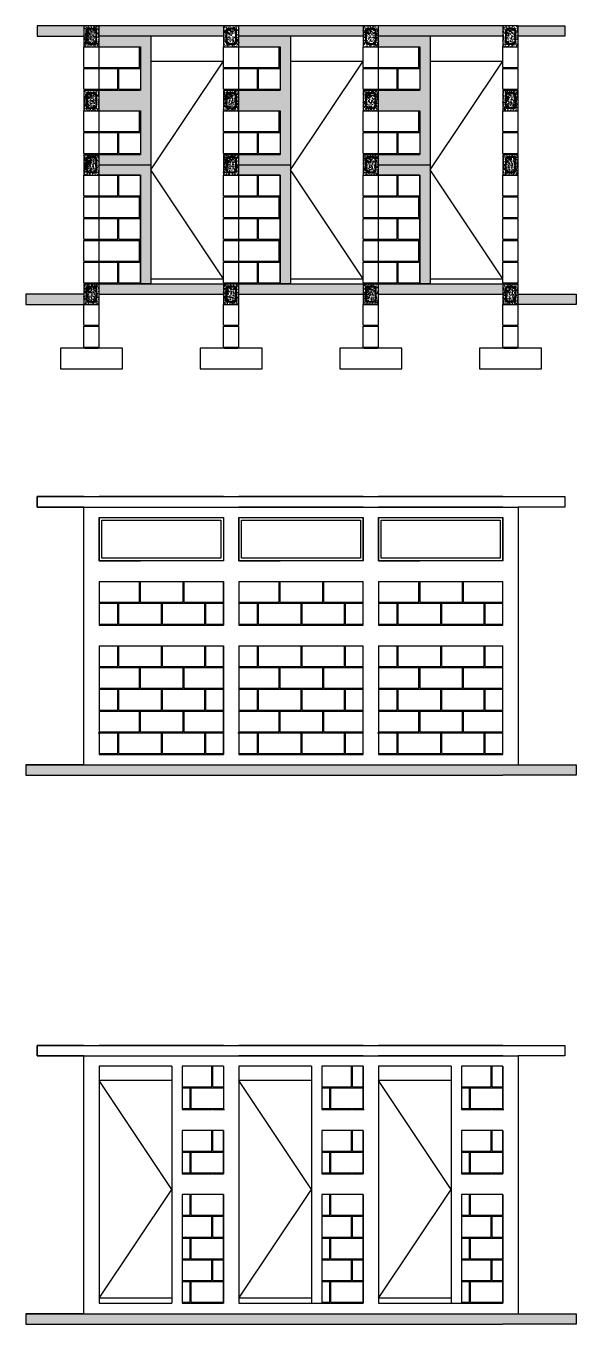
# Model space of a CAD drawing. Header units: metres. Extents: x 0.9 to 42, y -19 to 5.
# Drawn here: x 19.34 to 24.65, y -19.04 to -6.51 of the extents above; entities that cross this region are included whole.
import ezdxf

# ---------------------------------------------------------------- set-up
doc = ezdxf.new("R2010")
doc.units = ezdxf.units.M
doc.linetypes.add('DASHED2', pattern=[0.375, 0.25, -0.125])
doc.layers.add('0.05', color=9, linetype='Continuous')
doc.layers.add('Vistas', color=7, linetype='Continuous')

# ---------------------------------------------------------------- blocks, each defined once
blk = doc.blocks.new('Bloque')
h = blk.add_hatch(color=256)
h.dxf.hatch_style = 1
h.paths.add_polyline_path([(-0.065, 0.01), (-0.065, 0), (0.065, 0), (0.065, 0.01)])
for p, q in [((-0.075, 0.01), (-0.075, 0.21)), ((-0.075, 0.21), (0.075, 0.21)), ((0.075, 0.01), (0.075, 0.21)), ((-0.075, 0.01), (-0.065, 0.01)), ((-0.065, 0.01), (-0.065, 0)), ((-0.065, 0.01), (0.065, 0.01)), ((-0.065, 0), (0.065, 0)), ((0.065, 0), (0.065, 0.01)), ((0.065, 0.01), (0.075, 0.01))]:
    blk.add_line(p, q)
blk = doc.blocks.new('Solera Intermedia')
at = {"layer": 'Vistas'}
h = blk.add_hatch(dxfattribs=at)
h.set_pattern_fill('FP_1', color=256, scale=0.001, style=0, pattern_type=2)
h.set_pattern_definition([(50, (-27.032357, 14.390424), (0.0364365, -0.003187713), [0.00381, -0.04191]), (355, (-27.032357, 14.390424), (-0.00704845, 0.03821172), [0.003048, -0.033528]), (100.451, (-27.02932, 14.39016), (0.029388573, 0.035022944), [0.003238, -0.035618]), (46.184, (-27.032357, 14.400584), (0.054216056, -0.008408366), [0.005715, -0.062865]), (96.636, (-27.02784, 14.399883), (0.0474805, 0.04948544), [0.004857, -0.053427]), (351.184, (-27.032357, 14.400584), (0.04748106, 0.0494846), [0.004572, -0.050292]), (21, (-27.027277, 14.398044), (0.030322646, -0.020452802), [0.00381, -0.04191]), (326, (-27.027277, 14.398044), (0.012360696, 0.03683788), [0.003048, -0.033528]), (71.451, (-27.02475, 14.39634), (0.042683285, 0.016383894), [0.003238, -0.035618]), (37.5, (-27.032357, 14.390424), (0.000618067, 0.0169108196), [0.001676, -0.031445, 0.001676, -0.03236, -0.033655]), (37.5, (-27.032357, 14.390424), (0.000618067, 0.0169108196), [-0.067158, 0.001676, -0.031979]), (7.5, (-27.032357, 14.390424), (0.013364138, 0.020035779), [0.001676, -0.017729, 0.001676, -0.030683, -0.012827]), (7.5, (-27.032357, 14.390424), (0.013364138, 0.020035779), [-0.051765, 0.001676, -0.011151]), (327.5, (-27.043686, 14.390424), (0.027118159, -0.0011460587), [0.001676, -0.011024, 0.001676, -0.037948, -0.052578]), (327.5, (-27.043686, 14.390424), (0.027118159, -0.0011460587), [-0.052324, 0.001676, -0.050902]), (317.5, (-27.048766, 14.390424), (0.02962579, 0.00508507), [0.001676, -0.014834, 0.001676, -0.024638, -0.037338]), (317.5, (-27.048766, 14.390424), (0.02962579, 0.00508507), [-0.042824, 0.001676, -0.035662])])
h.paths.add_polyline_path([(-0.075, 0), (0.075, 0), (0.075, 0.2), (-0.075, 0.2), (-0.075, 0.039)])
h.paths.add_polyline_path([(-0.022, 0.025), (-0.031, 0.025), (-0.036, 0.026), (-0.04, 0.028), (-0.044, 0.031), (-0.047, 0.035), (-0.049, 0.039), (-0.05, 0.044), (-0.05, 0.156), (-0.049, 0.161), (-0.047, 0.165), (-0.044, 0.169), (-0.04, 0.172), (-0.036, 0.174), (-0.031, 0.175), (0.031, 0.175), (0.036, 0.174), (0.04, 0.172), (0.044, 0.169), (0.047, 0.165), (0.049, 0.161), (0.05, 0.156), (0.05, 0.044), (0.049, 0.039), (0.047, 0.035), (0.044, 0.031), (0.04, 0.028), (0.036, 0.026), (0.031, 0.025), (0.005, 0.025)])
h.paths.add_polyline_path([(-0.017, 0.031), (0.031, 0.031), (0.034, 0.032), (0.037, 0.033), (0.04, 0.035), (0.042, 0.038), (0.043, 0.041), (0.044, 0.044), (0.044, 0.156), (0.043, 0.159), (0.042, 0.162), (0.04, 0.165), (0.037, 0.167), (0.034, 0.168), (0.031, 0.169), (-0.017, 0.169), (0.005, 0.147), (0, 0.142), (-0.022, 0.165), (-0.025, 0.167), (-0.028, 0.168), (-0.031, 0.169), (-0.034, 0.168), (-0.037, 0.167), (-0.04, 0.165), (-0.042, 0.162), (-0.043, 0.159), (-0.044, 0.156), (-0.043, 0.153), (-0.042, 0.15), (-0.04, 0.147), (-0.017, 0.125), (-0.022, 0.12), (-0.044, 0.142), (-0.044, 0.044), (-0.043, 0.041), (-0.042, 0.038), (-0.04, 0.035), (-0.037, 0.033), (-0.034, 0.032), (-0.031, 0.031), (-0.022, 0.031)])
for points in [[(-0.037, 0.157), (-0.034, 0.158), (-0.032, 0.16), (-0.032, 0.162), (-0.033, 0.165), (-0.035, 0.166), (-0.038, 0.166), (-0.04, 0.165), (-0.041, 0.162), (-0.041, 0.16), (-0.039, 0.158)], [(0.037, 0.157), (0.04, 0.158), (0.041, 0.16), (0.041, 0.163), (0.04, 0.165), (0.037, 0.166), (0.035, 0.166), (0.033, 0.164), (0.032, 0.162), (0.033, 0.159), (0.035, 0.157)], [(-0.037, 0.034), (-0.034, 0.034), (-0.032, 0.036), (-0.032, 0.039), (-0.033, 0.042), (-0.035, 0.043), (-0.038, 0.043), (-0.04, 0.042), (-0.041, 0.039), (-0.041, 0.036), (-0.039, 0.034)], [(0.036, 0.034), (0.039, 0.034), (0.041, 0.036), (0.041, 0.038), (0.041, 0.041), (0.039, 0.043), (0.036, 0.043), (0.033, 0.042), (0.032, 0.04), (0.032, 0.037), (0.033, 0.035)]]:
    blk.add_hatch(color=256, dxfattribs=at).paths.add_polyline_path(points)
h = blk.add_hatch(color=256, dxfattribs=at)
edge = h.paths.add_edge_path()
edge.add_arc((-0.037, 0.162), 0.00476, 0, 360)
h = blk.add_hatch(color=256, dxfattribs=at)
edge = h.paths.add_edge_path()
edge.add_arc((0.037, 0.162), 0.00476, 0, 360)
h = blk.add_hatch(color=256, dxfattribs=at)
edge = h.paths.add_edge_path()
edge.add_arc((-0.037, 0.038), 0.00476, 0, 360)
h = blk.add_hatch(color=256, dxfattribs=at)
edge = h.paths.add_edge_path()
edge.add_arc((0.037, 0.038), 0.00476, 0, 360)
for p, q in [((0.075, 0.2), (-0.075, 0.2)), ((-0.075, 0.2), (-0.075, 0)), ((-0.05, 0.156), (-0.05, 0.044)), ((-0.044, 0.156), (-0.044, 0.044)), ((-0.044, 0.142), (-0.022, 0.12)), ((-0.04, 0.165), (-0.041, 0.162)), ((-0.041, 0.162), (-0.041, 0.16)), ((-0.041, 0.16), (-0.039, 0.158)), ((-0.038, 0.166), (-0.04, 0.165)), ((-0.04, 0.147), (-0.017, 0.125)), ((-0.039, 0.158), (-0.037, 0.157)), ((-0.035, 0.166), (-0.038, 0.166)), ((-0.037, 0.157), (-0.034, 0.158)), ((-0.033, 0.165), (-0.035, 0.166)), ((-0.034, 0.158), (-0.032, 0.16)), ((-0.032, 0.162), (-0.033, 0.165)), ((-0.032, 0.16), (-0.032, 0.162)), ((0.031, 0.175), (-0.031, 0.175)), ((0, 0.142), (-0.022, 0.165)), ((0.005, 0.147), (-0.017, 0.169)), ((0.031, 0.169), (-0.017, 0.169)), ((0.005, 0.147), (0, 0.142)), ((0.033, 0.164), (0.032, 0.162)), ((0.032, 0.162), (0.033, 0.159)), ((0.035, 0.166), (0.033, 0.164)), ((0.033, 0.159), (0.035, 0.157)), ((0.037, 0.166), (0.035, 0.166)), ((0.035, 0.157), (0.037, 0.157)), ((0.04, 0.165), (0.037, 0.166)), ((0.037, 0.157), (0.04, 0.158)), ((0.041, 0.163), (0.04, 0.165)), ((0.04, 0.158), (0.041, 0.16)), ((0.041, 0.16), (0.041, 0.163)), ((0.044, 0.044), (0.044, 0.156)), ((0.05, 0.044), (0.05, 0.156)), ((0.075, 0), (0.075, 0.2)), ((-0.075, 0), (0.075, 0)), ((-0.04, 0.042), (-0.041, 0.039)), ((-0.041, 0.039), (-0.041, 0.036)), ((-0.041, 0.036), (-0.039, 0.034)), ((-0.038, 0.043), (-0.04, 0.042)), ((-0.039, 0.034), (-0.037, 0.034)), ((-0.035, 0.043), (-0.038, 0.043)), ((-0.037, 0.034), (-0.034, 0.034)), ((-0.033, 0.042), (-0.035, 0.043)), ((-0.034, 0.034), (-0.032, 0.036)), ((-0.032, 0.039), (-0.033, 0.042)), ((-0.032, 0.036), (-0.032, 0.039)), ((-0.031, 0.031), (0.031, 0.031)), ((-0.031, 0.025), (0.031, 0.025)), ((-0.022, 0.12), (-0.017, 0.125)), ((0.033, 0.042), (0.032, 0.04)), ((0.032, 0.04), (0.032, 0.037)), ((0.032, 0.037), (0.033, 0.035)), ((0.036, 0.043), (0.033, 0.042)), ((0.033, 0.035), (0.036, 0.034)), ((0.039, 0.043), (0.036, 0.043)), ((0.036, 0.034), (0.039, 0.034)), ((0.041, 0.041), (0.039, 0.043)), ((0.039, 0.034), (0.041, 0.036)), ((0.041, 0.038), (0.041, 0.041)), ((0.041, 0.036), (0.041, 0.038))]:
    blk.add_line(p, q, dxfattribs=at)
for centre in [(-0.037, 0.162), (0.037, 0.162), (-0.037, 0.038), (0.037, 0.038)]:
    blk.add_circle(centre, 0.00476, dxfattribs=at)
for centre, radius, start, end in [((-0.031, 0.156), 0.019, 45, 180), ((-0.031, 0.156), 0.0127, 45, 180), ((-0.031, 0.156), 0.0127, 180, 225), ((0.031, 0.156), 0.019, 0, 90), ((0.031, 0.156), 0.0127, 0, 90), ((-0.031, 0.044), 0.0191, 180, 270), ((-0.031, 0.044), 0.0127, 180, 270), ((0.031, 0.044), 0.0127, 270, 0), ((0.031, 0.044), 0.019, 270, 0)]:
    blk.add_arc(centre, radius, start, end, dxfattribs=at)
blk = doc.blocks.new('Solera corona')
at = {"layer": 'Vistas'}
h = blk.add_hatch(dxfattribs=at)
h.set_pattern_fill('FP_1', color=256, scale=0.001, style=0, pattern_type=2)
h.set_pattern_definition([(50, (-27.492357, 14.390424), (0.0364365, -0.003187713), [0.00381, -0.04191]), (355, (-27.492357, 14.390424), (-0.00704845, 0.03821172), [0.003048, -0.033528]), (100.451, (-27.48932, 14.39016), (0.029388573, 0.035022944), [0.003238, -0.035618]), (46.184, (-27.492357, 14.400584), (0.054216056, -0.008408366), [0.005715, -0.062865]), (96.636, (-27.48784, 14.399883), (0.0474805, 0.04948544), [0.004857, -0.053427]), (351.184, (-27.492357, 14.400584), (0.04748106, 0.0494846), [0.004572, -0.050292]), (21, (-27.487277, 14.398044), (0.030322646, -0.020452802), [0.00381, -0.04191]), (326, (-27.487277, 14.398044), (0.012360696, 0.03683788), [0.003048, -0.033528]), (71.451, (-27.48475, 14.39634), (0.042683285, 0.016383894), [0.003238, -0.035618]), (37.5, (-27.492357, 14.390424), (0.000618067, 0.0169108196), [0.001676, -0.031445, 0.001676, -0.03236, -0.033655]), (37.5, (-27.492357, 14.390424), (0.000618067, 0.0169108196), [-0.067158, 0.001676, -0.031979]), (7.5, (-27.492357, 14.390424), (0.013364138, 0.020035779), [0.001676, -0.017729, 0.001676, -0.030683, -0.012827]), (7.5, (-27.492357, 14.390424), (0.013364138, 0.020035779), [-0.051765, 0.001676, -0.011151]), (327.5, (-27.503686, 14.390424), (0.027118159, -0.0011460587), [0.001676, -0.011024, 0.001676, -0.037948, -0.052578]), (327.5, (-27.503686, 14.390424), (0.027118159, -0.0011460587), [-0.052324, 0.001676, -0.050902]), (317.5, (-27.508766, 14.390424), (0.02962579, 0.00508507), [0.001676, -0.014834, 0.001676, -0.024638, -0.037338]), (317.5, (-27.508766, 14.390424), (0.02962579, 0.00508507), [-0.042824, 0.001676, -0.035662])])
h.paths.add_polyline_path([(-0.075, 0), (0.075, 0), (0.075, 0.2), (-0.075, 0.2), (-0.075, 0.039)])
h.paths.add_polyline_path([(0.031, 0.025), (-0.031, 0.025), (-0.036, 0.026), (-0.04, 0.028), (-0.044, 0.031), (-0.047, 0.035), (-0.049, 0.039), (-0.05, 0.044), (-0.05, 0.156), (-0.049, 0.161), (-0.047, 0.165), (-0.044, 0.169), (-0.04, 0.172), (-0.036, 0.174), (-0.031, 0.175), (0.031, 0.175), (0.036, 0.174), (0.04, 0.172), (0.044, 0.169), (0.047, 0.165), (0.049, 0.161), (0.05, 0.156), (0.05, 0.044), (0.049, 0.039), (0.047, 0.035), (0.044, 0.031), (0.04, 0.028), (0.036, 0.026), (0.034, 0.025)])
h.paths.add_polyline_path([(0.01, 0.031), (0.031, 0.031), (0.034, 0.032), (0.037, 0.033), (0.04, 0.035), (0.042, 0.038), (0.043, 0.041), (0.044, 0.044), (0.044, 0.156), (0.043, 0.159), (0.042, 0.162), (0.04, 0.165), (0.037, 0.167), (0.034, 0.168), (0.031, 0.169), (-0.017, 0.169), (0.005, 0.147), (0, 0.142), (-0.022, 0.165), (-0.025, 0.167), (-0.028, 0.168), (-0.031, 0.169), (-0.034, 0.168), (-0.037, 0.167), (-0.04, 0.165), (-0.042, 0.162), (-0.043, 0.159), (-0.044, 0.156), (-0.043, 0.153), (-0.042, 0.15), (-0.04, 0.147), (-0.017, 0.125), (-0.022, 0.12), (-0.044, 0.142), (-0.044, 0.044), (-0.043, 0.041), (-0.042, 0.038), (-0.04, 0.035), (-0.037, 0.033), (-0.034, 0.032), (-0.031, 0.031), (0.005, 0.031)])
for points in [[(-0.035, 0.154), (-0.032, 0.155), (-0.03, 0.157), (-0.029, 0.16), (-0.03, 0.164), (-0.032, 0.166), (-0.035, 0.167), (-0.039, 0.166), (-0.041, 0.164), (-0.042, 0.16), (-0.041, 0.157), (-0.039, 0.155)], [(0.035, 0.154), (0.039, 0.155), (0.041, 0.157), (0.042, 0.16), (0.041, 0.164), (0.039, 0.166), (0.035, 0.167), (0.032, 0.166), (0.03, 0.164), (0.029, 0.16), (0.03, 0.157), (0.032, 0.155)], [(-0.035, 0.033), (-0.032, 0.034), (-0.03, 0.036), (-0.029, 0.04), (-0.03, 0.043), (-0.032, 0.045), (-0.035, 0.046), (-0.039, 0.045), (-0.041, 0.043), (-0.042, 0.04), (-0.041, 0.036), (-0.039, 0.034)], [(0.035, 0.033), (0.039, 0.034), (0.041, 0.036), (0.042, 0.04), (0.041, 0.043), (0.039, 0.045), (0.035, 0.046), (0.032, 0.045), (0.03, 0.043), (0.029, 0.04), (0.03, 0.036), (0.032, 0.034)]]:
    blk.add_hatch(color=256, dxfattribs=at).paths.add_polyline_path(points)
h = blk.add_hatch(color=256, dxfattribs=at)
edge = h.paths.add_edge_path()
edge.add_arc((-0.035, 0.16), 0.00635, 0, 360)
h = blk.add_hatch(color=256, dxfattribs=at)
edge = h.paths.add_edge_path()
edge.add_arc((0.035, 0.16), 0.00635, 0, 360)
h = blk.add_hatch(color=256, dxfattribs=at)
edge = h.paths.add_edge_path()
edge.add_arc((-0.035, 0.04), 0.00635, 0, 360)
h = blk.add_hatch(color=256, dxfattribs=at)
edge = h.paths.add_edge_path()
edge.add_arc((0.035, 0.04), 0.00635, 0, 360)
for p, q in [((0.075, 0.2), (-0.075, 0.2)), ((-0.075, 0.2), (-0.075, 0)), ((-0.05, 0.156), (-0.05, 0.044)), ((-0.044, 0.156), (-0.044, 0.044)), ((-0.044, 0.142), (-0.022, 0.12)), ((-0.041, 0.164), (-0.042, 0.16)), ((-0.042, 0.16), (-0.041, 0.157)), ((-0.039, 0.166), (-0.041, 0.164)), ((-0.041, 0.157), (-0.039, 0.155)), ((-0.04, 0.147), (-0.017, 0.125)), ((-0.035, 0.167), (-0.039, 0.166)), ((-0.039, 0.155), (-0.035, 0.154)), ((-0.032, 0.166), (-0.035, 0.167)), ((-0.035, 0.154), (-0.032, 0.155)), ((-0.03, 0.164), (-0.032, 0.166)), ((-0.032, 0.155), (-0.03, 0.157)), ((0.031, 0.175), (-0.031, 0.175)), ((-0.029, 0.16), (-0.03, 0.164)), ((-0.03, 0.157), (-0.029, 0.16)), ((0, 0.142), (-0.022, 0.165)), ((0.005, 0.147), (-0.017, 0.169)), ((0.031, 0.169), (-0.017, 0.169)), ((0.005, 0.147), (0, 0.142)), ((0.03, 0.164), (0.029, 0.16)), ((0.029, 0.16), (0.03, 0.157)), ((0.032, 0.166), (0.03, 0.164)), ((0.03, 0.157), (0.032, 0.155)), ((0.035, 0.167), (0.032, 0.166)), ((0.032, 0.155), (0.035, 0.154)), ((0.039, 0.166), (0.035, 0.167)), ((0.035, 0.154), (0.039, 0.155)), ((0.041, 0.164), (0.039, 0.166)), ((0.039, 0.155), (0.041, 0.157)), ((0.042, 0.16), (0.041, 0.164)), ((0.041, 0.157), (0.042, 0.16)), ((0.044, 0.044), (0.044, 0.156)), ((0.05, 0.044), (0.05, 0.156)), ((0.075, 0), (0.075, 0.2)), ((-0.075, 0), (0.075, 0)), ((-0.041, 0.043), (-0.042, 0.04)), ((-0.042, 0.04), (-0.041, 0.036)), ((-0.039, 0.045), (-0.041, 0.043)), ((-0.041, 0.036), (-0.039, 0.034)), ((-0.035, 0.046), (-0.039, 0.045)), ((-0.039, 0.034), (-0.035, 0.033)), ((-0.032, 0.045), (-0.035, 0.046)), ((-0.035, 0.033), (-0.032, 0.034)), ((-0.03, 0.043), (-0.032, 0.045)), ((-0.032, 0.034), (-0.03, 0.036)), ((-0.031, 0.031), (0.031, 0.031)), ((-0.031, 0.025), (0.031, 0.025)), ((-0.029, 0.04), (-0.03, 0.043)), ((-0.03, 0.036), (-0.029, 0.04)), ((-0.022, 0.12), (-0.017, 0.125)), ((0.03, 0.043), (0.029, 0.04)), ((0.029, 0.04), (0.03, 0.036)), ((0.032, 0.045), (0.03, 0.043)), ((0.03, 0.036), (0.032, 0.034)), ((0.035, 0.046), (0.032, 0.045)), ((0.032, 0.034), (0.035, 0.033)), ((0.039, 0.045), (0.035, 0.046)), ((0.035, 0.033), (0.039, 0.034)), ((0.041, 0.043), (0.039, 0.045)), ((0.039, 0.034), (0.041, 0.036)), ((0.042, 0.04), (0.041, 0.043)), ((0.041, 0.036), (0.042, 0.04))]:
    blk.add_line(p, q, dxfattribs=at)
for centre in [(-0.035, 0.16), (0.035, 0.16), (-0.035, 0.04), (0.035, 0.04)]:
    blk.add_circle(centre, 0.00635, dxfattribs=at)
for centre, radius, start, end in [((-0.031, 0.156), 0.019, 45, 180), ((-0.031, 0.156), 0.0127, 45, 180), ((-0.031, 0.156), 0.0127, 180, 225), ((0.031, 0.156), 0.0191, 0, 90), ((0.031, 0.156), 0.0127, 0, 90), ((-0.031, 0.044), 0.019, 180, 270), ((-0.031, 0.044), 0.0127, 180, 270), ((0.031, 0.044), 0.0127, 270, 0), ((0.031, 0.044), 0.0191, 270, 0)]:
    blk.add_arc(centre, radius, start, end, dxfattribs=at)

msp = doc.modelspace()

# ---------------------------------------------------------------- hatches: boundary and pattern name
h = msp.add_hatch(color=256)
h.dxf.hatch_style = 1
h.paths.add_polyline_path([(21.89538, -7.84766), (21.39538, -7.84766), (21.39538, -7.94766), (21.79538, -7.94766), (21.79538, -8.99766), (21.89538, -8.99766)])
h.paths.add_polyline_path([(23.24538, -7.84766), (22.74538, -7.84766), (22.74538, -7.94766), (23.14538, -7.94766), (23.14538, -8.99766), (23.24538, -8.99766)])
h.paths.add_polyline_path([(20.54538, -7.84766), (20.04538, -7.84766), (20.04538, -7.94766), (20.44538, -7.94766), (20.44538, -8.99766), (20.54538, -8.99766)])
h.paths.add_polyline_path([(19.89538, -9.09766), (19.33686, -9.09766), (19.33686, -9.19766), (19.89538, -9.19766)])
h.paths.add_polyline_path([(21.24538, -8.99766), (20.04538, -8.99766), (20.04538, -9.09766), (21.24538, -9.09766)])
h.paths.add_polyline_path([(22.59538, -8.99766), (21.39538, -8.99766), (21.39538, -9.09766), (22.59538, -9.09766)])
h.paths.add_polyline_path([(23.94538, -8.99766), (22.74538, -8.99766), (22.74538, -9.09766), (23.94538, -9.09766)])
h.paths.add_polyline_path([(24.65391, -9.09766), (24.09538, -9.09766), (24.09538, -9.19766), (24.65391, -9.19766)])
h = msp.add_hatch(color=256)
h.dxf.hatch_style = 1
h.paths.add_polyline_path([(24.65391, -13.64232), (24.09538, -13.64232), (19.89538, -13.64232), (19.33686, -13.64232), (19.33686, -13.74232), (20.04538, -13.74232), (23.94538, -13.74232), (24.65391, -13.74232)])
h = msp.add_hatch(color=256)
h.dxf.hatch_style = 1
h.paths.add_polyline_path([(24.65391, -18.94075), (24.09538, -18.94075), (19.89538, -18.94075), (19.33686, -18.94075), (19.33686, -19.04075), (20.04538, -19.04075), (23.94538, -19.04075), (24.65391, -19.04075)])
at = {"layer": '0.05'}
h = msp.add_hatch(dxfattribs=at)
h.set_pattern_fill('AR-CONC', color=256, scale=0.00103347)
h.paths.add_polyline_path([(21.89538, -6.60766), (21.39538, -6.60766), (21.39538, -6.70766), (21.79538, -6.70766), (21.79538, -7.12766), (21.39538, -7.12766), (21.39538, -7.32766), (21.79538, -7.32766), (21.79538, -7.74766), (21.39538, -7.74766), (21.39538, -7.84766), (21.89538, -7.84766)])
h.paths.add_polyline_path([(23.24538, -6.60766), (22.74538, -6.60766), (22.74538, -6.70766), (23.14538, -6.70766), (23.14538, -7.12766), (22.74538, -7.12766), (22.74538, -7.32766), (23.14538, -7.32766), (23.14538, -7.74766), (22.74538, -7.74766), (22.74538, -7.84766), (23.24538, -7.84766)])
h.paths.add_polyline_path([(20.54538, -6.60766), (20.04538, -6.60766), (20.04538, -6.70766), (20.44538, -6.70766), (20.44538, -7.12766), (20.04538, -7.12766), (20.04538, -7.32766), (20.44538, -7.32766), (20.44538, -7.74766), (20.04538, -7.74766), (20.04538, -7.84766), (20.54538, -7.84766)])
h.paths.add_polyline_path([(19.89538, -6.50766), (19.44538, -6.50766), (19.44538, -6.60766), (19.89538, -6.60766)])
h.paths.add_polyline_path([(21.24538, -6.50766), (20.04538, -6.50766), (20.04538, -6.60766), (21.24538, -6.60766)])
h.paths.add_polyline_path([(22.59538, -6.50766), (21.39538, -6.50766), (21.39538, -6.60766), (22.59538, -6.60766)])
h.paths.add_polyline_path([(23.94538, -6.50766), (22.74538, -6.50766), (22.74538, -6.60766), (23.94538, -6.60766)])
h.paths.add_polyline_path([(24.54538, -6.50766), (24.09538, -6.50766), (24.09538, -6.60766), (24.54538, -6.60766)])
h = msp.add_hatch(dxfattribs=at)
h.set_pattern_fill('AR-B816C', color=256, scale=0.001033)
h.set_pattern_definition([(0, (20.44538, -7.12766), (0.21, 0.21), [0.41016, -0.00984]), (0, (20.23538, -7.11782), (0.21, 0.21), [0.41016, -0.00984]), (90, (20.44538, -7.12766), (-0.21, 0.21), [-0.219845, 0.20016]), (90, (20.43554, -7.12766), (-0.21, 0.21), [-0.219845, 0.20016])])
h.paths.add_polyline_path([(20.44538, -6.70766), (20.04538, -6.70766), (20.04538, -6.90766), (20.03538, -6.90766), (20.03538, -6.91766), (20.04538, -6.91766), (20.04538, -7.11766), (20.03538, -7.11766), (20.03538, -7.12766), (20.04538, -7.12766), (20.44538, -7.12766)])
h = msp.add_hatch(dxfattribs=at)
h.set_pattern_fill('AR-B816C', color=256, scale=0.001033)
h.set_pattern_definition([(0, (21.79538, -7.12766), (0.21, 0.21), [0.41016, -0.00984]), (0, (21.58538, -7.11782), (0.21, 0.21), [0.41016, -0.00984]), (90, (21.79538, -7.12766), (-0.21, 0.21), [-0.219845, 0.20016]), (90, (21.78554, -7.12766), (-0.21, 0.21), [-0.219845, 0.20016])])
h.paths.add_polyline_path([(21.79538, -6.70766), (21.39538, -6.70766), (21.39538, -6.90766), (21.38538, -6.90766), (21.38538, -6.91766), (21.39538, -6.91766), (21.39538, -7.11766), (21.38538, -7.11766), (21.38538, -7.12766), (21.39538, -7.12766), (21.79538, -7.12766)])
h = msp.add_hatch(dxfattribs=at)
h.set_pattern_fill('AR-B816C', color=256, scale=0.001033)
h.set_pattern_definition([(0, (23.14538, -7.12766), (0.21, 0.21), [0.41016, -0.00984]), (0, (22.93538, -7.11782), (0.21, 0.21), [0.41016, -0.00984]), (90, (23.14538, -7.12766), (-0.21, 0.21), [-0.219845, 0.20016]), (90, (23.13554, -7.12766), (-0.21, 0.21), [-0.219845, 0.20016])])
h.paths.add_polyline_path([(23.14538, -6.70766), (22.74538, -6.70766), (22.74538, -6.90766), (22.73538, -6.90766), (22.73538, -6.91766), (22.74538, -6.91766), (22.74538, -7.11766), (22.73538, -7.11766), (22.73538, -7.12766), (22.74538, -7.12766), (23.14538, -7.12766)])
h = msp.add_hatch(dxfattribs=at)
h.set_pattern_fill('AR-B816C', color=256, scale=0.001033)
h.set_pattern_definition([(0, (20.44538, -7.74766), (0.21, 0.21), [0.41016, -0.00984]), (0, (20.23538, -7.73782), (0.21, 0.21), [0.41016, -0.00984]), (90, (20.44538, -7.74766), (-0.21, 0.21), [-0.219845, 0.20016]), (90, (20.43554, -7.74766), (-0.21, 0.21), [-0.219845, 0.20016])])
h.paths.add_polyline_path([(20.44538, -7.32766), (20.04538, -7.32766), (20.04538, -7.52766), (20.03538, -7.52766), (20.03538, -7.53766), (20.04538, -7.53766), (20.04538, -7.73766), (20.03538, -7.73766), (20.03538, -7.74766), (20.04538, -7.74766), (20.44538, -7.74766)])
h = msp.add_hatch(dxfattribs=at)
h.set_pattern_fill('AR-B816C', color=256, scale=0.001033)
h.set_pattern_definition([(0, (21.79538, -7.74766), (0.21, 0.21), [0.41016, -0.00984]), (0, (21.58538, -7.73782), (0.21, 0.21), [0.41016, -0.00984]), (90, (21.79538, -7.74766), (-0.21, 0.21), [-0.219845, 0.20016]), (90, (21.78554, -7.74766), (-0.21, 0.21), [-0.219845, 0.20016])])
h.paths.add_polyline_path([(21.79538, -7.32766), (21.39538, -7.32766), (21.39538, -7.52766), (21.38538, -7.52766), (21.38538, -7.53766), (21.39538, -7.53766), (21.39538, -7.73766), (21.38538, -7.73766), (21.38538, -7.74766), (21.39538, -7.74766), (21.79538, -7.74766)])
h = msp.add_hatch(dxfattribs=at)
h.set_pattern_fill('AR-B816C', color=256, scale=0.001033)
h.set_pattern_definition([(0, (23.14538, -7.74766), (0.21, 0.21), [0.41016, -0.00984]), (0, (22.93538, -7.73782), (0.21, 0.21), [0.41016, -0.00984]), (90, (23.14538, -7.74766), (-0.21, 0.21), [-0.219845, 0.20016]), (90, (23.13554, -7.74766), (-0.21, 0.21), [-0.219845, 0.20016])])
h.paths.add_polyline_path([(23.14538, -7.32766), (22.74538, -7.32766), (22.74538, -7.52766), (22.73538, -7.52766), (22.73538, -7.53766), (22.74538, -7.53766), (22.74538, -7.73766), (22.73538, -7.73766), (22.73538, -7.74766), (22.74538, -7.74766), (23.14538, -7.74766)])
h = msp.add_hatch(dxfattribs=at)
h.set_pattern_fill('AR-B816C', color=256, scale=0.001033)
h.set_pattern_definition([(0, (20.44538, -8.99766), (0.21, 0.21), [0.41016, -0.009844]), (0, (20.23538, -8.98782), (0.21, 0.21), [0.41016, -0.009844]), (90, (20.44538, -8.99766), (-0.21, 0.21), [-0.219845, 0.20016]), (90, (20.43554, -8.99766), (-0.21, 0.21), [-0.219845, 0.20016])])
h.paths.add_polyline_path([(20.44538, -7.94766), (20.04538, -7.94766), (20.04538, -8.14766), (20.03538, -8.14766), (20.03538, -8.15766), (20.04538, -8.15766), (20.04538, -8.35766), (20.03538, -8.35766), (20.03538, -8.36766), (20.04538, -8.36766), (20.04538, -8.56766), (20.03538, -8.56766), (20.03538, -8.57766), (20.04538, -8.57766), (20.04538, -8.77766), (20.03538, -8.77766), (20.03538, -8.78766), (20.04538, -8.78766), (20.04538, -8.98766), (20.03538, -8.98766), (20.03538, -8.99766), (20.04538, -8.99766), (20.44538, -8.99766)])
h = msp.add_hatch(dxfattribs=at)
h.set_pattern_fill('AR-B816C', color=256, scale=0.001033)
h.set_pattern_definition([(0, (21.79538, -8.99766), (0.21, 0.21), [0.41016, -0.009844]), (0, (21.58538, -8.98782), (0.21, 0.21), [0.41016, -0.009844]), (90, (21.79538, -8.99766), (-0.21, 0.21), [-0.219845, 0.20016]), (90, (21.78554, -8.99766), (-0.21, 0.21), [-0.219845, 0.20016])])
h.paths.add_polyline_path([(21.79538, -7.94766), (21.39538, -7.94766), (21.39538, -8.14766), (21.38538, -8.14766), (21.38538, -8.15766), (21.39538, -8.15766), (21.39538, -8.35766), (21.38538, -8.35766), (21.38538, -8.36766), (21.39538, -8.36766), (21.39538, -8.56766), (21.38538, -8.56766), (21.38538, -8.57766), (21.39538, -8.57766), (21.39538, -8.77766), (21.38538, -8.77766), (21.38538, -8.78766), (21.39538, -8.78766), (21.39538, -8.98766), (21.38538, -8.98766), (21.38538, -8.99766), (21.39538, -8.99766), (21.79538, -8.99766)])
h = msp.add_hatch(dxfattribs=at)
h.set_pattern_fill('AR-B816C', color=256, scale=0.001033)
h.set_pattern_definition([(0, (23.14538, -8.99766), (0.21, 0.21), [0.41016, -0.009844]), (0, (22.93538, -8.98782), (0.21, 0.21), [0.41016, -0.009844]), (90, (23.14538, -8.99766), (-0.21, 0.21), [-0.219845, 0.20016]), (90, (23.13554, -8.99766), (-0.21, 0.21), [-0.219845, 0.20016])])
h.paths.add_polyline_path([(23.14538, -7.94766), (22.74538, -7.94766), (22.74538, -8.14766), (22.73538, -8.14766), (22.73538, -8.15766), (22.74538, -8.15766), (22.74538, -8.35766), (22.73538, -8.35766), (22.73538, -8.36766), (22.74538, -8.36766), (22.74538, -8.56766), (22.73538, -8.56766), (22.73538, -8.57766), (22.74538, -8.57766), (22.74538, -8.77766), (22.73538, -8.77766), (22.73538, -8.78766), (22.74538, -8.78766), (22.74538, -8.98766), (22.73538, -8.98766), (22.73538, -8.99766), (22.74538, -8.99766), (23.14538, -8.99766)])
h = msp.add_hatch(dxfattribs=at)
h.set_pattern_fill('AR-B816C', color=256, scale=0.001033)
h.set_pattern_definition([(0, (20.44538, -12.29232), (0.21, 0.21), [0.41016, -0.009844]), (0, (20.23538, -12.28248), (0.21, 0.21), [0.41016, -0.009844]), (90, (20.44538, -12.29232), (-0.21, 0.21), [-0.219845, 0.20016]), (90, (20.43554, -12.29232), (-0.21, 0.21), [-0.219845, 0.20016])])
h.paths.add_polyline_path([(21.24538, -11.86232), (20.04538, -11.87232), (20.04538, -12.07232), (20.04538, -12.08232), (20.04538, -12.28232), (20.04538, -12.29232), (21.24538, -12.28232)])
h = msp.add_hatch(dxfattribs=at)
h.set_pattern_fill('AR-B816C', color=256, scale=0.001033)
h.set_pattern_definition([(0, (21.79538, -12.29232), (0.21, 0.21), [0.41016, -0.009844]), (0, (21.58538, -12.28248), (0.21, 0.21), [0.41016, -0.009844]), (90, (21.79538, -12.29232), (-0.21, 0.21), [-0.219845, 0.20016]), (90, (21.78554, -12.29232), (-0.21, 0.21), [-0.219845, 0.20016])])
h.paths.add_polyline_path([(22.59538, -11.86232), (21.39538, -11.87232), (21.39538, -12.07232), (21.39538, -12.08232), (21.39538, -12.28232), (21.39538, -12.29232), (22.59538, -12.28232)])
h = msp.add_hatch(dxfattribs=at)
h.set_pattern_fill('AR-B816C', color=256, scale=0.001033)
h.set_pattern_definition([(0, (23.14538, -12.29232), (0.21, 0.21), [0.41016, -0.009844]), (0, (22.93538, -12.28248), (0.21, 0.21), [0.41016, -0.009844]), (90, (23.14538, -12.29232), (-0.21, 0.21), [-0.219845, 0.20016]), (90, (23.13554, -12.29232), (-0.21, 0.21), [-0.219845, 0.20016])])
h.paths.add_polyline_path([(23.94538, -11.86232), (22.74538, -11.87232), (22.74538, -12.07232), (22.74538, -12.08232), (22.74538, -12.28232), (22.74538, -12.29232), (23.94538, -12.28232)])
h = msp.add_hatch(dxfattribs=at)
h.set_pattern_fill('AR-B816C', color=256, scale=0.001033)
h.set_pattern_definition([(0, (20.44538, -13.54232), (0.21, 0.21), [0.41016, -0.009844]), (0, (20.23538, -13.53248), (0.21, 0.21), [0.41016, -0.009844]), (90, (20.44538, -13.54232), (-0.21, 0.21), [-0.219845, 0.200157]), (90, (20.43554, -13.54232), (-0.21, 0.21), [-0.219845, 0.200157])])
h.paths.add_polyline_path([(21.24538, -12.49232), (20.04538, -12.49232), (20.04538, -12.69232), (20.04538, -12.70232), (20.04538, -12.90232), (20.04538, -12.91232), (20.04538, -13.11232), (20.04538, -13.12232), (20.04538, -13.32232), (20.03538, -13.32232), (20.03538, -13.33232), (20.04538, -13.33232), (20.04538, -13.53232), (20.04538, -13.54232), (21.24538, -13.54232)])
h = msp.add_hatch(dxfattribs=at)
h.set_pattern_fill('AR-B816C', color=256, scale=0.001033)
h.set_pattern_definition([(0, (21.79538, -13.54232), (0.21, 0.21), [0.41016, -0.009844]), (0, (21.58538, -13.53248), (0.21, 0.21), [0.41016, -0.009844]), (90, (21.79538, -13.54232), (-0.21, 0.21), [-0.219845, 0.200157]), (90, (21.78554, -13.54232), (-0.21, 0.21), [-0.219845, 0.200157])])
h.paths.add_polyline_path([(22.59538, -12.49232), (21.39538, -12.49232), (21.39538, -12.69232), (21.39538, -12.70232), (21.39538, -12.90232), (21.39538, -12.91232), (21.39538, -13.11232), (21.39538, -13.12232), (21.39538, -13.32232), (21.38538, -13.32232), (21.38538, -13.33232), (21.39538, -13.33232), (21.39538, -13.53232), (21.39538, -13.54232), (22.59538, -13.54232)])
h = msp.add_hatch(dxfattribs=at)
h.set_pattern_fill('AR-B816C', color=256, scale=0.001033)
h.set_pattern_definition([(0, (23.14538, -13.54232), (0.21, 0.21), [0.41016, -0.009844]), (0, (22.93538, -13.53248), (0.21, 0.21), [0.41016, -0.009844]), (90, (23.14538, -13.54232), (-0.21, 0.21), [-0.219845, 0.200157]), (90, (23.13554, -13.54232), (-0.21, 0.21), [-0.219845, 0.200157])])
h.paths.add_polyline_path([(23.94538, -12.49232), (22.74538, -12.49232), (22.74538, -12.69232), (22.74538, -12.70232), (22.74538, -12.90232), (22.74538, -12.91232), (22.74538, -13.11232), (22.74538, -13.12232), (22.74538, -13.32232), (22.73538, -13.32232), (22.73538, -13.33232), (22.74538, -13.33232), (22.74538, -13.53232), (22.74538, -13.54232), (23.94538, -13.54232)])
h = msp.add_hatch(dxfattribs=at)
h.set_pattern_fill('AR-B816C', color=256, scale=0.001033)
h.set_pattern_definition([(0, (34.16301, -16.97075), (0.210001, 0.210001), [0.4101584, -0.009844]), (0, (33.95301, -16.9609), (0.210001, 0.210001), [0.4101584, -0.009844]), (90, (34.16301, -16.97075), (-0.210001, 0.210001), [-0.219845, 0.200157]), (90, (34.15317, -16.97075), (-0.210001, 0.210001), [-0.219845, 0.200157])])
h.paths.add_polyline_path([(20.84538, -16.55075), (21.24538, -16.55075), (21.24538, -16.75075), (21.24538, -16.76075), (21.24538, -16.96075), (21.25538, -16.96075), (21.25538, -16.97075), (21.24538, -16.97075), (20.84538, -16.97075)])
h = msp.add_hatch(dxfattribs=at)
h.set_pattern_fill('AR-B816C', color=256, scale=0.001033)
h.set_pattern_definition([(0, (35.51301, -16.97075), (0.210001, 0.210001), [0.4101584, -0.009844]), (0, (35.30301, -16.9609), (0.210001, 0.210001), [0.4101584, -0.009844]), (90, (35.51301, -16.97075), (-0.210001, 0.210001), [-0.219845, 0.200157]), (90, (35.50317, -16.97075), (-0.210001, 0.210001), [-0.219845, 0.200157])])
h.paths.add_polyline_path([(22.19538, -16.55075), (22.59538, -16.55075), (22.59538, -16.75075), (22.59538, -16.76075), (22.59538, -16.96075), (22.60538, -16.96075), (22.60538, -16.97075), (22.59538, -16.97075), (22.19538, -16.97075)])
h = msp.add_hatch(dxfattribs=at)
h.set_pattern_fill('AR-B816C', color=256, scale=0.001033)
h.set_pattern_definition([(0, (36.86301, -16.97075), (0.210001, 0.210001), [0.4101584, -0.009844]), (0, (36.65301, -16.9609), (0.210001, 0.210001), [0.4101584, -0.009844]), (90, (36.86301, -16.97075), (-0.210001, 0.210001), [-0.219845, 0.200157]), (90, (36.85317, -16.97075), (-0.210001, 0.210001), [-0.219845, 0.200157])])
h.paths.add_polyline_path([(23.54538, -16.55075), (23.94538, -16.55075), (23.94538, -16.75075), (23.94538, -16.76075), (23.94538, -16.96075), (23.95538, -16.96075), (23.95538, -16.97075), (23.94538, -16.97075), (23.54538, -16.97075)])
h = msp.add_hatch(dxfattribs=at)
h.set_pattern_fill('AR-B816C', color=256, scale=0.001033)
h.set_pattern_definition([(0, (34.16301, -17.59075), (0.210001, 0.210001), [0.4101584, -0.009844]), (0, (33.95301, -17.5809), (0.210001, 0.210001), [0.4101584, -0.009844]), (90, (34.16301, -17.59075), (-0.210001, 0.210001), [-0.219845, 0.200157]), (90, (34.15317, -17.59075), (-0.210001, 0.210001), [-0.219845, 0.200157])])
h.paths.add_polyline_path([(20.84538, -17.17075), (21.24538, -17.17075), (21.24538, -17.37075), (21.24538, -17.38075), (21.24538, -17.58075), (21.24538, -17.59075), (20.84538, -17.59075)])
h = msp.add_hatch(dxfattribs=at)
h.set_pattern_fill('AR-B816C', color=256, scale=0.001033)
h.set_pattern_definition([(0, (35.51301, -17.59075), (0.210001, 0.210001), [0.4101584, -0.009844]), (0, (35.30301, -17.5809), (0.210001, 0.210001), [0.4101584, -0.009844]), (90, (35.51301, -17.59075), (-0.210001, 0.210001), [-0.219845, 0.200157]), (90, (35.50317, -17.59075), (-0.210001, 0.210001), [-0.219845, 0.200157])])
h.paths.add_polyline_path([(22.19538, -17.17075), (22.59538, -17.17075), (22.59538, -17.37075), (22.59538, -17.38075), (22.59538, -17.58075), (22.59538, -17.59075), (22.19538, -17.59075)])
h = msp.add_hatch(dxfattribs=at)
h.set_pattern_fill('AR-B816C', color=256, scale=0.001033)
h.set_pattern_definition([(0, (36.86301, -17.59075), (0.210001, 0.210001), [0.4101584, -0.009844]), (0, (36.65301, -17.5809), (0.210001, 0.210001), [0.4101584, -0.009844]), (90, (36.86301, -17.59075), (-0.210001, 0.210001), [-0.219845, 0.200157]), (90, (36.85317, -17.59075), (-0.210001, 0.210001), [-0.219845, 0.200157])])
h.paths.add_polyline_path([(23.54538, -17.17075), (23.94538, -17.17075), (23.94538, -17.37075), (23.94538, -17.38075), (23.94538, -17.58075), (23.94538, -17.59075), (23.54538, -17.59075)])
h = msp.add_hatch(dxfattribs=at)
h.set_pattern_fill('AR-B816C', color=256, scale=0.001033)
h.set_pattern_definition([(0, (34.16301, -18.84075), (0.210001, 0.210001), [0.4101584, -0.009844]), (0, (33.95301, -18.8309), (0.210001, 0.210001), [0.4101584, -0.009844]), (90, (34.16301, -18.84075), (-0.210001, 0.210001), [-0.219845, 0.200157]), (90, (34.15317, -18.84075), (-0.210001, 0.210001), [-0.219845, 0.200157])])
h.paths.add_polyline_path([(20.84538, -17.79075), (21.24538, -17.79075), (21.24538, -17.99075), (21.24538, -18.00075), (21.24538, -18.20075), (21.24538, -18.21075), (21.24538, -18.41075), (21.24538, -18.42075), (21.24538, -18.62075), (21.24538, -18.63075), (21.24538, -18.83075), (21.24538, -18.84075), (20.84538, -18.84075)])
h = msp.add_hatch(dxfattribs=at)
h.set_pattern_fill('AR-B816C', color=256, scale=0.001033)
h.set_pattern_definition([(0, (35.51301, -18.84075), (0.210001, 0.210001), [0.4101584, -0.009844]), (0, (35.30301, -18.8309), (0.210001, 0.210001), [0.4101584, -0.009844]), (90, (35.51301, -18.84075), (-0.210001, 0.210001), [-0.219845, 0.200157]), (90, (35.50317, -18.84075), (-0.210001, 0.210001), [-0.219845, 0.200157])])
h.paths.add_polyline_path([(22.19538, -17.79075), (22.59538, -17.79075), (22.59538, -17.99075), (22.59538, -18.00075), (22.59538, -18.20075), (22.59538, -18.21075), (22.59538, -18.41075), (22.59538, -18.42075), (22.59538, -18.62075), (22.59538, -18.63075), (22.59538, -18.83075), (22.59538, -18.84075), (22.19538, -18.84075)])
h = msp.add_hatch(dxfattribs=at)
h.set_pattern_fill('AR-B816C', color=256, scale=0.001033)
h.set_pattern_definition([(0, (36.86301, -18.84075), (0.210001, 0.210001), [0.4101584, -0.009844]), (0, (36.65301, -18.8309), (0.210001, 0.210001), [0.4101584, -0.009844]), (90, (36.86301, -18.84075), (-0.210001, 0.210001), [-0.219845, 0.200157]), (90, (36.85317, -18.84075), (-0.210001, 0.210001), [-0.219845, 0.200157])])
h.paths.add_polyline_path([(23.54538, -17.79075), (23.94538, -17.79075), (23.94538, -17.99075), (23.94538, -18.00075), (23.94538, -18.20075), (23.94538, -18.21075), (23.94538, -18.41075), (23.94538, -18.42075), (23.94538, -18.62075), (23.94538, -18.63075), (23.94538, -18.83075), (23.94538, -18.84075), (23.54538, -18.84075)])

# ---------------------------------------------------------------- linework, layer by layer
for p, q in [((19.89538, -6.50766), (19.44538, -6.50766)), ((19.44538, -6.50766), (19.44538, -6.60766)), ((21.24538, -6.50766), (20.04538, -6.50766)), ((22.59538, -6.50766), (21.39538, -6.50766)), ((23.94538, -6.50766), (22.74538, -6.50766)), ((24.09538, -6.50766), (24.54538, -6.50766)), ((24.54538, -6.50766), (24.54538, -6.60766)), ((19.44538, -6.60766), (19.89538, -6.60766)), ((21.24538, -6.60766), (20.04538, -6.60766)), ((20.54538, -6.60766), (20.54538, -8.99766)), ((22.59538, -6.60766), (21.39538, -6.60766)), ((21.89538, -6.60766), (21.89538, -8.99766)), ((23.94538, -6.60766), (22.74538, -6.60766)), ((23.24538, -6.60766), (23.24538, -8.99766)), ((24.54538, -6.60766), (24.09538, -6.60766)), ((20.04538, -6.70766), (20.44538, -6.70766)), ((20.44538, -6.70766), (20.44538, -7.12766)), ((21.39538, -6.70766), (21.79538, -6.70766)), ((21.79538, -6.70766), (21.79538, -7.12766)), ((22.74538, -6.70766), (23.14538, -6.70766)), ((23.14538, -6.70766), (23.14538, -7.12766)), ((20.54538, -6.84766), (21.24538, -6.84766)), ((21.89538, -6.84766), (22.59538, -6.84766)), ((23.24538, -6.84766), (23.94538, -6.84766)), ((20.04538, -7.12766), (20.44538, -7.12766)), ((21.39538, -7.12766), (21.79538, -7.12766)), ((22.74538, -7.12766), (23.14538, -7.12766)), ((20.04538, -7.32766), (20.44538, -7.32766)), ((20.44538, -7.32766), (20.44538, -7.74766)), ((21.39538, -7.32766), (21.79538, -7.32766)), ((21.79538, -7.32766), (21.79538, -7.74766)), ((22.74538, -7.32766), (23.14538, -7.32766)), ((23.14538, -7.32766), (23.14538, -7.74766)), ((20.04538, -7.74766), (20.44538, -7.74766)), ((21.39538, -7.74766), (21.79538, -7.74766)), ((22.74538, -7.74766), (23.14538, -7.74766)), ((20.04538, -7.94766), (20.44538, -7.94766)), ((20.44538, -7.94766), (20.44538, -8.99766)), ((21.39538, -7.94766), (21.79538, -7.94766)), ((21.79538, -7.94766), (21.79538, -8.99766)), ((22.74538, -7.94766), (23.14538, -7.94766)), ((23.14538, -7.94766), (23.14538, -8.99766)), ((20.04538, -8.99766), (21.24538, -8.99766)), ((20.54538, -8.94766), (21.24538, -8.94766)), ((21.39538, -8.99766), (22.59538, -8.99766)), ((21.89538, -8.94766), (22.59538, -8.94766)), ((22.74538, -8.99766), (23.94538, -8.99766)), ((23.24538, -8.94766), (23.94538, -8.94766)), ((19.89538, -9.09766), (19.33686, -9.09766)), ((19.33686, -9.09766), (19.33686, -9.19766)), ((20.04538, -9.09766), (21.24538, -9.09766)), ((21.39538, -9.09766), (22.59538, -9.09766)), ((22.74538, -9.09766), (23.94538, -9.09766)), ((24.09538, -9.09766), (24.65391, -9.09766)), ((24.65391, -9.09766), (24.65391, -9.19766)), ((19.33686, -9.19766), (19.89538, -9.19766)), ((24.65391, -9.19766), (24.09538, -9.19766)), ((19.89538, -11.05232), (19.44538, -11.05232)), ((19.44538, -11.05232), (19.44538, -11.15232)), ((19.44538, -11.15232), (19.89538, -11.15232)), ((19.89538, -11.15232), (24.09538, -11.15232)), ((21.24538, -11.05232), (20.04538, -11.05232)), ((22.59538, -11.05232), (21.39538, -11.05232)), ((22.59538, -11.15232), (21.39538, -11.15232)), ((23.94538, -11.05232), (22.74538, -11.05232)), ((23.94538, -11.15232), (22.74538, -11.15232)), ((24.09538, -11.05232), (24.54538, -11.05232)), ((24.54538, -11.15232), (24.09538, -11.15232)), ((24.54538, -11.05232), (24.54538, -11.15232)), ((20.04538, -11.25232), (20.04538, -11.67232)), ((21.24538, -11.25232), (21.24538, -11.67232)), ((21.39538, -11.25232), (21.39538, -11.67232)), ((22.59538, -11.67232), (22.59538, -11.25232)), ((22.74538, -11.25232), (22.74538, -11.67232)), ((23.94538, -11.67232), (23.94538, -11.25232)), ((20.04538, -11.67232), (20.44538, -11.67232)), ((21.39538, -11.67232), (21.79538, -11.67232)), ((21.39538, -11.67232), (21.79538, -11.67232)), ((22.74538, -11.67232), (23.14538, -11.67232)), ((22.74538, -11.67232), (23.14538, -11.67232)), ((20.04538, -11.87232), (21.24538, -11.87232)), ((21.24538, -11.87232), (21.24538, -12.29232)), ((21.39538, -11.87232), (22.59538, -11.87232)), ((21.39538, -11.87232), (21.39538, -12.29232)), ((22.74538, -11.87232), (23.94538, -11.87232)), ((23.94538, -12.29232), (23.94538, -11.87232)), ((20.04538, -12.29232), (21.24538, -12.29232)), ((21.39538, -12.29232), (22.59538, -12.29232)), ((22.74538, -12.29232), (23.94538, -12.29232)), ((20.04538, -12.49232), (21.24538, -12.49232)), ((20.04538, -12.49232), (20.04538, -13.53232)), ((21.24538, -12.49232), (21.24538, -13.54232)), ((21.39538, -12.49232), (22.59538, -12.49232)), ((21.39538, -12.49232), (21.39538, -13.54232)), ((22.74538, -12.49232), (23.94538, -12.49232)), ((22.74538, -12.49232), (22.74538, -13.54232)), ((23.94538, -13.54232), (23.94538, -12.49232)), ((19.89538, -13.64232), (19.33686, -13.64232)), ((19.33686, -13.64232), (19.33686, -13.74232)), ((19.33686, -13.64232), (19.33686, -13.74232)), ((19.89538, -13.64232), (24.09538, -13.64232)), ((20.04538, -13.54232), (21.24538, -13.54232)), ((21.39538, -13.54232), (22.59538, -13.54232)), ((22.74538, -13.54232), (23.94538, -13.54232)), ((24.09538, -13.64232), (24.65391, -13.64232)), ((24.65391, -13.64232), (24.65391, -13.74232)), ((19.33686, -13.74232), (19.89538, -13.74232)), ((19.33686, -13.74232), (20.04538, -13.74232)), ((20.04538, -13.74232), (23.94538, -13.74232)), ((24.65391, -13.74232), (23.94538, -13.74232)), ((19.89538, -16.35075), (19.44538, -16.35075)), ((19.44538, -16.35075), (19.44538, -16.45075)), ((21.24538, -16.35075), (20.04538, -16.35075)), ((22.59538, -16.35075), (21.39538, -16.35075)), ((23.94538, -16.35075), (22.74538, -16.35075)), ((24.09538, -16.35075), (24.54538, -16.35075)), ((24.54538, -16.35075), (24.54538, -16.45075)), ((19.44538, -16.45075), (19.89538, -16.45075)), ((19.89538, -16.45075), (24.09538, -16.45075)), ((20.04538, -16.45075), (21.24538, -16.45075)), ((22.59538, -16.45075), (21.39538, -16.45075)), ((23.94538, -16.45075), (22.74538, -16.45075)), ((24.54538, -16.45075), (24.09538, -16.45075)), ((20.04538, -16.55075), (20.04538, -17.79075)), ((20.74538, -16.55075), (20.04538, -16.55075)), ((20.74538, -16.55075), (20.74538, -18.84075)), ((20.84538, -16.55075), (20.84538, -16.97075)), ((21.24538, -16.55075), (20.84538, -16.55075)), ((21.24538, -16.55075), (21.24538, -16.97075)), ((21.39538, -16.55075), (21.39538, -16.97075)), ((21.39538, -16.55075), (21.39538, -17.79075)), ((22.09538, -16.55075), (21.39538, -16.55075)), ((22.09538, -16.55075), (22.09538, -18.84075)), ((22.19538, -16.55075), (22.19538, -16.97075)), ((22.59538, -16.55075), (22.19538, -16.55075)), ((22.59538, -16.97075), (22.59538, -16.55075)), ((22.59538, -16.55075), (22.59538, -16.97075)), ((22.74538, -16.55075), (22.74538, -16.97075)), ((22.74538, -16.55075), (22.74538, -17.79075)), ((23.44538, -16.55075), (22.74538, -16.55075)), ((23.44538, -16.55075), (23.44538, -18.84075)), ((23.54538, -16.55075), (23.54538, -16.97075)), ((23.94538, -16.55075), (23.54538, -16.55075)), ((23.94538, -16.97075), (23.94538, -16.55075)), ((23.94538, -16.55075), (23.94538, -16.97075)), ((20.74538, -16.69075), (20.04538, -16.69075)), ((22.09538, -16.69075), (21.39538, -16.69075)), ((23.44538, -16.69075), (22.74538, -16.69075)), ((21.24538, -16.97075), (20.84538, -16.97075)), ((22.59538, -16.97075), (22.19538, -16.97075)), ((23.94538, -16.97075), (23.54538, -16.97075)), ((20.84538, -17.17075), (20.84538, -17.59075)), ((21.24538, -17.17075), (20.84538, -17.17075)), ((21.24538, -17.17075), (21.24538, -17.59075)), ((21.39538, -17.17075), (21.39538, -17.59075)), ((22.19538, -17.17075), (22.19538, -17.59075)), ((22.59538, -17.17075), (22.19538, -17.17075)), ((22.59538, -17.17075), (22.59538, -17.59075)), ((23.54538, -17.17075), (23.54538, -17.59075)), ((23.94538, -17.17075), (23.54538, -17.17075)), ((23.94538, -17.59075), (23.94538, -17.17075)), ((23.94538, -17.17075), (23.94538, -17.59075)), ((21.24538, -17.59075), (20.84538, -17.59075)), ((22.59538, -17.59075), (22.19538, -17.59075)), ((23.94538, -17.59075), (23.54538, -17.59075)), ((20.84538, -17.79075), (20.84538, -18.84075)), ((21.24538, -17.79075), (20.84538, -17.79075)), ((21.24538, -17.79075), (21.24538, -18.84075)), ((21.39538, -17.79075), (21.39538, -18.84075)), ((22.19538, -17.79075), (22.19538, -18.84075)), ((22.59538, -17.79075), (22.19538, -17.79075)), ((22.59538, -17.79075), (22.59538, -18.84075)), ((22.74538, -17.79075), (22.74538, -18.84075)), ((23.54538, -17.79075), (23.54538, -18.84075)), ((23.94538, -17.79075), (23.54538, -17.79075)), ((23.94538, -18.84075), (23.94538, -17.79075)), ((23.94538, -17.79075), (23.94538, -18.84075)), ((20.74538, -18.79075), (20.04538, -18.79075)), ((22.09538, -18.79075), (21.39538, -18.79075)), ((23.44538, -18.79075), (22.74538, -18.79075)), ((20.04538, -18.84075), (20.74538, -18.84075)), ((20.84538, -18.84075), (21.24538, -18.84075)), ((21.39538, -18.84075), (22.59538, -18.84075)), ((21.39538, -18.84075), (22.09538, -18.84075)), ((22.19538, -18.84075), (22.59538, -18.84075)), ((22.74538, -18.84075), (23.94538, -18.84075)), ((22.74538, -18.84075), (23.44538, -18.84075)), ((23.54538, -18.84075), (23.94538, -18.84075)), ((19.89538, -18.94075), (19.33686, -18.94075)), ((19.33686, -18.94075), (19.33686, -19.04075)), ((19.33686, -18.94075), (19.33686, -19.04075)), ((19.33686, -19.04075), (19.89538, -19.04075)), ((19.33686, -19.04075), (20.04538, -19.04075)), ((19.89538, -18.94075), (24.09538, -18.94075)), ((20.04538, -18.94075), (23.94538, -18.94075)), ((20.04538, -19.04075), (23.94538, -19.04075)), ((24.65391, -19.04075), (23.94538, -19.04075)), ((24.09538, -18.94075), (24.65391, -18.94075)), ((24.65391, -18.94075), (24.65391, -19.04075))]:
    msp.add_line(p, q)
at = {"linetype": 'DASHED2', "ltscale": 10}
for p, q in [((20.54538, -7.89766), (21.24538, -6.84766)), ((21.89538, -7.89766), (22.59538, -6.84766)), ((23.24538, -7.89766), (23.94538, -6.84766)), ((21.24538, -8.94766), (20.54538, -7.89766)), ((22.59538, -8.94766), (21.89538, -7.89766)), ((23.94538, -8.94766), (23.24538, -7.89766)), ((20.74538, -17.74075), (20.04538, -16.69075)), ((22.09538, -17.74075), (21.39538, -16.69075)), ((23.44538, -17.74075), (22.74538, -16.69075)), ((20.04538, -18.79075), (20.74538, -17.74075)), ((21.39538, -18.79075), (22.09538, -17.74075)), ((22.74538, -18.79075), (23.44538, -17.74075))]:
    msp.add_line(p, q, dxfattribs=at)
at = {"flags": 128}
for points in [[(20.04538, -7.84766), (20.54538, -7.84766), (20.54538, -8.99766), (20.44538, -8.99766), (20.44538, -7.94766), (20.04538, -7.94766), (20.04538, -7.84766)], [(21.39538, -7.84766), (21.89538, -7.84766), (21.89538, -8.99766), (21.79538, -8.99766), (21.79538, -7.94766), (21.39538, -7.94766), (21.39538, -7.84766)], [(22.74538, -7.84766), (23.24538, -7.84766), (23.24538, -8.99766), (23.14538, -8.99766), (23.14538, -7.94766), (22.74538, -7.94766), (22.74538, -7.84766)], [(19.33686, -13.64232), (19.89538, -13.64232), (19.89538, -11.15232), (19.44538, -11.15232), (19.44538, -11.05232), (24.54538, -11.05232), (24.54538, -11.15232), (24.09538, -11.15232), (24.09538, -13.64232), (24.65391, -13.64232)], [(19.33686, -18.94075), (19.89538, -18.94075), (19.89538, -16.45075), (19.44538, -16.45075), (19.44538, -16.35075), (24.54538, -16.35075), (24.54538, -16.45075), (24.09538, -16.45075), (24.09538, -18.94075), (24.65391, -18.94075)]]:
    msp.add_lwpolyline(points, dxfattribs=at)
for points in [[(19.67038, -9.61766), (19.67038, -9.81766), (20.27038, -9.81766), (20.27038, -9.61766), (19.97038, -9.61766)], [(21.02038, -9.61766), (21.02038, -9.81766), (21.62038, -9.81766), (21.62038, -9.61766), (21.32038, -9.61766)], [(22.37038, -9.61766), (22.37038, -9.81766), (22.97038, -9.81766), (22.97038, -9.61766), (22.67038, -9.61766)], [(23.72038, -9.61766), (23.72038, -9.81766), (24.32038, -9.81766), (24.32038, -9.61766), (24.02038, -9.61766)], [(21.24538, -11.67232), (20.04538, -11.67232), (20.04538, -11.25232), (21.24538, -11.25232)], [(21.21998, -11.64692), (20.07078, -11.64692), (20.07078, -11.27772), (21.21998, -11.27772)], [(22.59538, -11.67232), (21.39538, -11.67232), (21.39538, -11.25232), (22.59538, -11.25232)], [(22.56998, -11.64692), (21.42078, -11.64692), (21.42078, -11.27772), (22.56998, -11.27772)], [(23.94538, -11.67232), (22.74538, -11.67232), (22.74538, -11.25232), (23.94538, -11.25232)], [(23.91998, -11.64692), (22.77078, -11.64692), (22.77078, -11.27772), (23.91998, -11.27772)]]:
    msp.add_lwpolyline(points, close=True)
for points in [[(21.24538, -11.67232), (20.04538, -11.67232)], [(22.59538, -11.67232), (21.39538, -11.67232)], [(23.94538, -11.67232), (22.74538, -11.67232)], [(20.04538, -11.87232), (20.04538, -12.29232)], [(21.24538, -12.29232), (21.24538, -11.87232)], [(21.39538, -11.87232), (21.39538, -12.29232)], [(22.59538, -12.29232), (22.59538, -11.87232)], [(22.74538, -11.87232), (22.74538, -12.29232)], [(23.94538, -12.29232), (23.94538, -11.87232)], [(20.04538, -12.49232), (20.04538, -13.54232), (21.24538, -13.54232), (21.24538, -12.49232)], [(21.39538, -12.49232), (21.39538, -13.54232), (22.59538, -13.54232), (22.59538, -12.49232)], [(22.74538, -12.49232), (22.74538, -13.54232), (23.94538, -13.54232), (23.94538, -12.49232)], [(21.24538, -17.59075), (21.24538, -17.17075)], [(21.39538, -17.17075), (21.39538, -17.59075)], [(22.59538, -17.59075), (22.59538, -17.17075)], [(22.59538, -17.59075), (22.59538, -17.17075)], [(22.74538, -17.17075), (22.74538, -17.59075)], [(23.94538, -17.59075), (23.94538, -17.17075)], [(23.94538, -17.59075), (23.94538, -17.17075)], [(20.04538, -17.79075), (20.04538, -18.84075), (20.74538, -18.84075)], [(20.84538, -18.84075), (21.24538, -18.84075), (21.24538, -17.79075)], [(21.39538, -17.79075), (21.39538, -18.84075), (22.59538, -18.84075), (22.59538, -17.79075)], [(21.39538, -17.79075), (21.39538, -18.84075), (22.09538, -18.84075)], [(22.19538, -18.84075), (22.59538, -18.84075), (22.59538, -17.79075)], [(22.74538, -17.79075), (22.74538, -18.84075), (23.94538, -18.84075), (23.94538, -17.79075)], [(22.74538, -17.79075), (22.74538, -18.84075), (23.44538, -18.84075)], [(23.54538, -18.84075), (23.94538, -18.84075), (23.94538, -17.79075)]]:
    msp.add_lwpolyline(points)

# ---------------------------------------------------------------- block references
for name, p in [('Solera corona', (19.97038, -6.70766)), ('Solera corona', (21.32038, -6.70766)), ('Solera corona', (22.67038, -6.70766)), ('Solera corona', (24.02038, -6.70766)), ('Bloque', (19.97038, -6.91766)), ('Bloque', (21.32038, -6.91766)), ('Bloque', (22.67038, -6.91766)), ('Bloque', (24.02038, -6.91766)), ('Bloque', (19.97038, -7.12766)), ('Bloque', (21.32038, -7.12766)), ('Bloque', (22.67038, -7.12766)), ('Bloque', (24.02038, -7.12766)), ('Solera Intermedia', (19.97038, -7.32766)), ('Solera Intermedia', (21.32038, -7.32766)), ('Solera Intermedia', (22.67038, -7.32766)), ('Solera Intermedia', (24.02038, -7.32766)), ('Bloque', (19.97038, -7.53766)), ('Bloque', (21.32038, -7.53766)), ('Bloque', (22.67038, -7.53766)), ('Bloque', (24.02038, -7.53766)), ('Bloque', (19.97038, -7.74766)), ('Bloque', (21.32038, -7.74766)), ('Bloque', (22.67038, -7.74766)), ('Bloque', (24.02038, -7.74766)), ('Solera Intermedia', (19.97038, -7.94766)), ('Solera Intermedia', (21.32038, -7.94766)), ('Solera Intermedia', (22.67038, -7.94766)), ('Solera Intermedia', (24.02038, -7.94766)), ('Bloque', (19.97038, -8.15766)), ('Bloque', (21.32038, -8.15766)), ('Bloque', (22.67038, -8.15766)), ('Bloque', (24.02038, -8.15766)), ('Bloque', (19.97038, -8.36766)), ('Bloque', (21.32038, -8.36766)), ('Bloque', (22.67038, -8.36766)), ('Bloque', (24.02038, -8.36766)), ('Bloque', (19.97038, -8.57766)), ('Bloque', (21.32038, -8.57766)), ('Bloque', (22.67038, -8.57766)), ('Bloque', (24.02038, -8.57766)), ('Bloque', (19.97038, -8.78766)), ('Bloque', (21.32038, -8.78766)), ('Bloque', (22.67038, -8.78766)), ('Bloque', (24.02038, -8.78766)), ('Bloque', (19.97038, -8.99766)), ('Bloque', (21.32038, -8.99766)), ('Bloque', (22.67038, -8.99766)), ('Bloque', (24.02038, -8.99766)), ('Solera Intermedia', (19.97038, -9.19766)), ('Solera Intermedia', (21.32038, -9.19766)), ('Solera Intermedia', (22.67038, -9.19766)), ('Solera Intermedia', (24.02038, -9.19766)), ('Bloque', (19.97038, -9.40766)), ('Bloque', (21.32038, -9.40766)), ('Bloque', (22.67038, -9.40766)), ('Bloque', (24.02038, -9.40766)), ('Bloque', (19.97038, -9.61766)), ('Bloque', (21.32038, -9.61766)), ('Bloque', (22.67038, -9.61766)), ('Bloque', (24.02038, -9.61766))]:
    msp.add_blockref(name, p)

doc.saveas('drawing.dxf')
